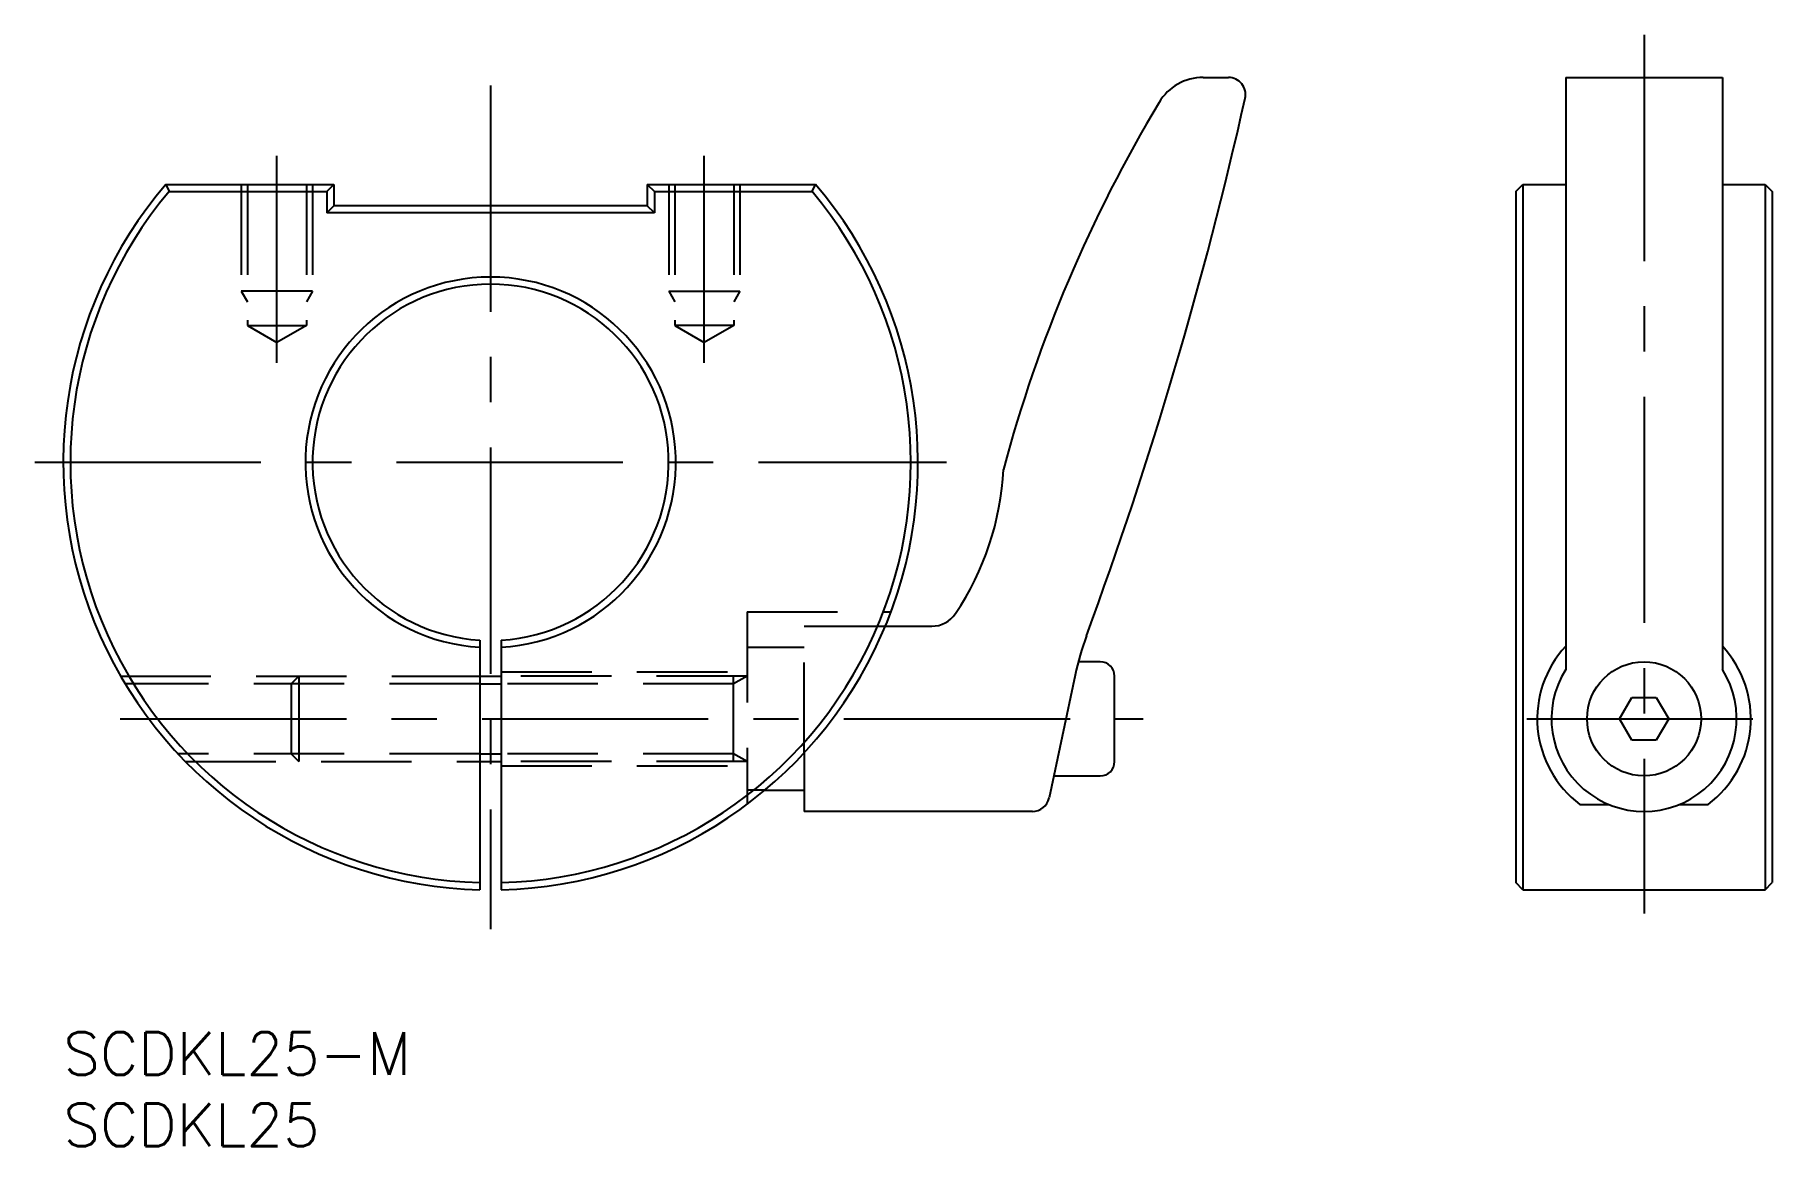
# Model space of a CAD drawing. Extents: x -2 to 120, y -8 to 70.
import ezdxf

# ---------------------------------------------------------------- set-up
doc = ezdxf.new("R2010")
doc.units = 0
doc.header["$LTSCALE"] = 0.5
doc.linetypes.add('CENTER', pattern=[50.8, 31.75, -6.35, 6.35, -6.35])
doc.linetypes.add('DASHED', pattern=[19.05, 12.7, -6.35])
doc.layers.get('0').update_dxf_attribs({"linetype": 'CONTINUOUS'})
for name, color, linetype in [('MSM_CENTER', 1, 'CENTER'), ('MSM_CONTINUOUS', 7, 'CONTINUOUS'), ('MSM_DASHED', 4, 'DASHED'), ('MSM_NARROW', 5, 'CONTINUOUS'), ('MSM_PART_NUMBER', 7, 'CONTINUOUS')]:
    doc.layers.add(name, color=color, linetype=linetype)
doc.styles.get("Standard").update_dxf_attribs({"font": 'txt.shx', "height": 3, "bigfont": 'bigfont.shx'})

# ---------------------------------------------------------------- blocks, each defined once
blk = doc.blocks.new('*U6')
at = {"layer": 'MSM_PART_NUMBER'}
blk.add_text('SCDKL25-M', height=3, dxfattribs=at).set_placement((0, -3))
blk = doc.blocks.new('*U7')
at = {"layer": 'MSM_PART_NUMBER'}
blk.add_text('SCDKL25', height=3, dxfattribs=at).set_placement((0, -8))

msp = doc.modelspace()

# ---------------------------------------------------------------- linework, layer by layer
at = {"layer": 'MSM_CENTER'}
for p, q in [((110.97, 69.99), (110.97, 8.33)), ((30, 66.43), (30, 7.23)), ((15, 46.97), (15, 61.49)), ((45, 46.97), (45, 61.49)), ((-2, 39.99), (62, 39.99)), ((4, 21.99), (75.8, 21.99)), ((102.74, 21.99), (119.19, 21.99))]:
    msp.add_line(p, q, dxfattribs=at)
at = {"layer": 'MSM_CONTINUOUS'}
for p, q in [((80.01, 66.99), (81.8, 66.99)), ((105.47, 66.99), (105.47, 25.45)), ((105.47, 66.99), (116.47, 66.99)), ((116.47, 66.99), (116.47, 25.45)), ((7.2, 59.49), (19, 59.49)), ((7.2, 59.49), (7.43, 58.99)), ((7.43, 58.99), (18.5, 58.99)), ((18.5, 58.99), (19, 59.49)), ((18.5, 58.99), (18.5, 57.49)), ((19, 59.49), (19, 57.99)), ((41, 59.49), (41, 57.99)), ((41, 59.49), (52.8, 59.49)), ((41, 59.49), (41.5, 58.99)), ((41.5, 58.99), (41.5, 57.49)), ((41.5, 58.99), (52.57, 58.99)), ((52.57, 58.99), (52.8, 59.49)), ((101.97, 58.99), (102.47, 59.49)), ((101.97, 58.99), (101.97, 10.5)), ((102.47, 59.49), (102.47, 10)), ((102.47, 59.49), (105.47, 59.49)), ((116.47, 59.49), (119.47, 59.49)), ((119.47, 59.49), (119.47, 10)), ((119.47, 59.49), (119.97, 58.99)), ((119.97, 58.99), (119.97, 10.5)), ((19, 57.99), (18.5, 57.49)), ((41.5, 57.49), (18.5, 57.49)), ((41, 57.99), (19, 57.99)), ((41.5, 57.49), (41, 57.99)), ((57.71, 28.49), (60.97, 28.49)), ((29.25, 27.51), (29.25, 10)), ((30.75, 27.51), (30.75, 10)), ((72.8, 25.99), (71.26, 25.99)), ((29.25, 24.99), (30.75, 24.99)), ((71.03, 25.06), (69.2, 16.44)), ((73.8, 18.99), (73.8, 24.99)), ((109.24, 21.99), (110.1, 23.49)), ((110.1, 23.49), (111.83, 23.49)), ((111.83, 23.49), (112.7, 21.99)), ((110.1, 20.49), (109.24, 21.99)), ((112.7, 21.99), (111.83, 20.49)), ((52, 19.59), (52, 15.49)), ((111.83, 20.49), (110.1, 20.49)), ((29.25, 18.99), (30.75, 18.99)), ((69.53, 17.99), (72.8, 17.99)), ((49.26, 16.99), (52, 16.99)), ((106.47, 15.99), (108.47, 15.99)), ((113.47, 15.99), (115.47, 15.99)), ((68.03, 15.49), (52, 15.49)), ((102.47, 10), (101.97, 10.5)), ((102.47, 10), (119.47, 10)), ((119.47, 10), (119.97, 10.5))]:
    msp.add_line(p, q, dxfattribs=at)
msp.add_circle((110.97, 21.99), 4, dxfattribs=at)
for centre, radius, start, end in [((80.01, 63.39), 3.6, 90, 148.9817), ((81.8, 65.79), 1.2, 347.6766, 90), ((162.62, 13.7), 100, 148.9712, 165.0534), ((-209.69, 131.49), 300, 339.783, 347.3005), ((30, 39.99), 30, 139.4584, 268.5675), ((30, 39.99), 29.5, 139.9042, 268.5432), ((30, 39.99), 30, 271.4325, 40.5416), ((30, 39.99), 29.5, 271.4568, 40.0958), ((30, 39.99), 13, 273.3074, 266.6926), ((30, 39.99), 12.5, 273.4398, 266.5602), ((46.03, 40.53), 20, 326.1142, 357.0316), ((60.97, 30.49), 2, 270, 326.1142), ((90.6, 20.9), 20, 159.7924, 168), ((110.97, 21.99), 7.5, 137.1666, 233.1301), ((110.97, 21.99), 7.5, 306.8699, 42.8334), ((72.8, 24.99), 1, 0, 90), ((110.97, 21.99), 6.5, 147.7958, 32.2042), ((72.8, 18.99), 1, 270, 0), ((68.03, 16.69), 1.2, 270, 348)]:
    msp.add_arc(centre, radius, start, end, dxfattribs=at)
at = {"layer": 'MSM_DASHED'}
for p, q in [((12.5, 59.49), (12.5, 51.99)), ((12.93, 59.49), (12.93, 49.59)), ((17.07, 59.49), (17.07, 49.59)), ((17.5, 59.49), (17.5, 51.99)), ((42.5, 59.49), (42.5, 51.99)), ((42.93, 59.49), (42.93, 49.59)), ((47.07, 59.49), (47.07, 49.59)), ((47.5, 59.49), (47.5, 51.99)), ((17.5, 51.99), (12.5, 51.99)), ((12.5, 51.99), (12.93, 51.24)), ((17.5, 51.99), (17.07, 51.24)), ((42.5, 51.99), (47.5, 51.99)), ((42.5, 51.99), (42.93, 51.24)), ((47.5, 51.99), (47.07, 51.24)), ((12.93, 49.59), (17.07, 49.59)), ((12.93, 49.59), (15, 48.4)), ((17.07, 49.59), (15, 48.4)), ((47.07, 49.59), (42.93, 49.59)), ((42.93, 49.59), (45, 48.4)), ((47.07, 49.59), (45, 48.4)), ((48, 29.49), (58.1, 29.49)), ((48, 29.49), (48, 15.99)), ((52, 28.49), (57.71, 28.49)), ((52, 19.59), (52, 28.49)), ((52, 26.99), (48, 26.99)), ((4.02, 24.99), (29.25, 24.99)), ((29.25, 24.45), (4.34, 24.45)), ((16, 24.45), (16.54, 24.99)), ((16, 24.45), (16, 19.53)), ((16.54, 24.99), (16.54, 18.99)), ((30.75, 25.29), (48, 25.29)), ((48, 24.99), (30.75, 24.99)), ((47.06, 24.45), (30.75, 24.45)), ((48, 24.99), (47.06, 24.45)), ((47.06, 18.99), (47.06, 24.99)), ((29.25, 19.53), (8.06, 19.53)), ((16, 19.53), (16.54, 18.99)), ((47.06, 19.53), (30.75, 19.53)), ((48, 18.99), (47.06, 19.53)), ((8.58, 18.99), (29.25, 18.99)), ((48, 18.99), (30.75, 18.99)), ((30.75, 18.69), (48, 18.69)), ((49.26, 16.99), (48, 16.99))]:
    msp.add_line(p, q, dxfattribs=at)
at = {"layer": 'MSM_NARROW'}
for p, q in [((29.25, 24.45), (30.75, 24.45)), ((29.25, 19.53), (30.75, 19.53))]:
    msp.add_line(p, q, dxfattribs=at)

# ---------------------------------------------------------------- block references
for name in ['*U6', '*U7']:
    msp.add_blockref(name, (0, 0))

doc.saveas('drawing.dxf')
